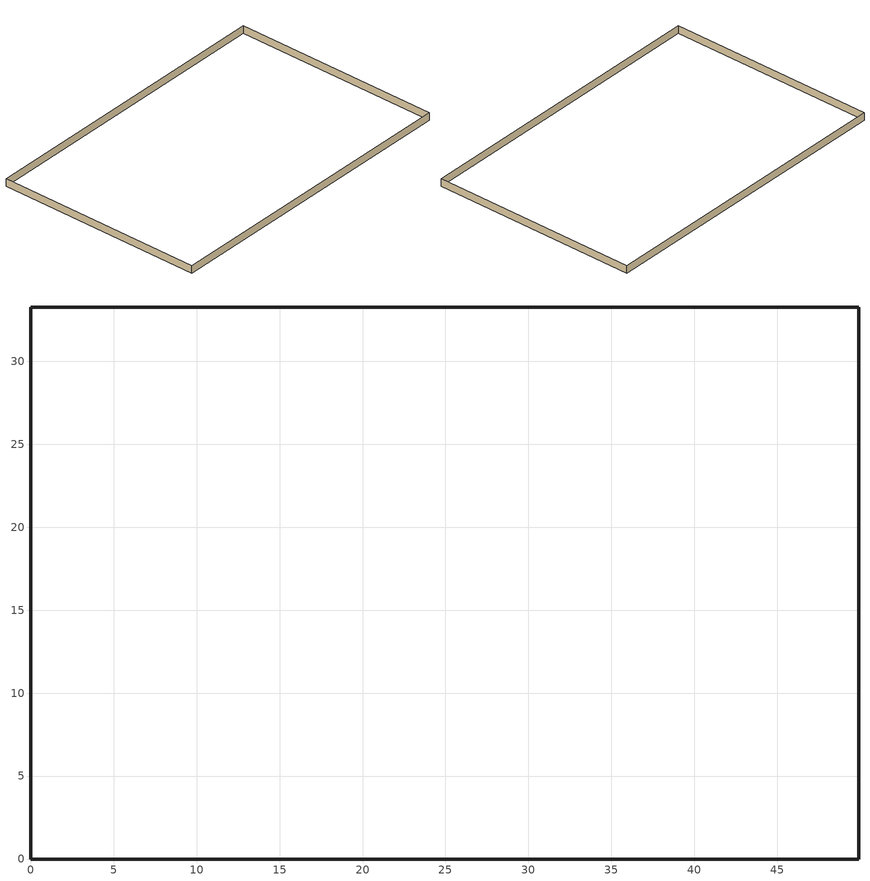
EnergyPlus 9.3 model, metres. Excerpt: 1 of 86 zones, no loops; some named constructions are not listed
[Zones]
FirstFloor_Plenum ZN
 wall outside (nonres_ext_wall): 49.91,0 49.91,33.27 0,33.27 0,0 49.91,0 z2.74:3.96
[Schedule:Compact]
ConfRoom_Mid_1 ZN Occupancy Schedule: Through: 12/31, For: Monday, Until: 07:00, 0, Until: 07:20, 0, Until: 07:40, 0, Until: 08:00, 0, Until: 08:20, 0, Until: 08:40, 0, Until: 09:00, 0, Until: 09:20, 0, Until: 09:40, 0.25, Until: 10:00, 0.167, Until: 10:20, 0, Until: 10:40, 0.75, Until: 11:00, 0.75, Until: 11:20, 0.75, Until: 11:40, 0, Until: 12:00, 0, Until: 12:20, 0, Until: 12:40, 0, Until: 13:00, 0, Until: 13:20, 0, Until: 13:40, 0.167, Until: 14:00, 0.167, Until: 14:20, 0.167, Until: 14:40, 0, Until: 15:00, 0.167, Until: 15:20, 0.417, Until: 15:40, 0, Until: 16:00, 0, Until: 16:20, 0, Until: 16:40, 0, Until: 17:00, 0.333, Until: 17:20, 0.667, Until: 17:40, 0.667, Until: 18:00, 0.333, Until: 18:20, 0, Until: 18:40, 0, Until: 19:00, 0, Until: 19:20, 0, Until: 19:40, 0, Until: 20:00, 0, Until: 20:20, 0, Until: 20:40, 0, Until: 21:00, 0, Until: 24:00, 0, For: Tuesday, Until: 07:00, 0, Until: 07:20, 0, Until: 07:40, 0.583, Until: 08:00, 0.333, Until: 08:20, 0, Until: 08:40, 0.5, Until: 09:00, 0.5, Until: 09:20, 0.5, Until: 09:40, 0.5, Until: 10:00, 0.583, Until: 10:20, 0.667, Until: 10:40, 0.667, Until: 11:00, 0.333, Until: 11:20, 0, Until: 11:40, 0, Until: 12:00, 0.5, Until: 12:20, 1, Until: 12:40, 1, Until: 13:00, 0.5, Until: 13:20, 0, Until: 13:40, 0.583, Until: 14:00, 0.583, Until: 14:20, 0.583, Until: 14:40, 0.583, Until: 15:00, 0.333, Until: 15:20, 0, Until: 15:40, 0, Until: 16:00, 0.083, Until: 16:20, 0.167, Until: 16:40, 0.167, Until: 17:00, 0.167, Until: 17:20, 0.167, Until: 17:40, 0, Until: 18:00, 0.333, Until: 18:20, 0.583, Until: 18:40, 0.583, Until: 19:00, 0.333, Until: 19:20, 0, Until: 19:40, 0, Until: 20:00, 0, Until: 20:20, 0, Until: 20:40, 0, Until: 21:00, 0, Until: 24:00, 0, For: Wednesday, Until: 07:00, 0, Until: 07:20, 0, Until: 07:40, 0, Until: 08:00, 0, Until: 08:20, 0, Until: 08:40, 0, Until: 09:00, 0, Until: 09:20, 0, Until: 09:40, 0, Until: 10:00, 0, Until: 10:20, 0, Until: 10:40, 0, Until: 11:00, 0, Until: 11:20, 0, Until: 11:40, 0, Until: 12:00, 0, Until: 12:20, 0, Until: 12:40, 0, Until: 13:00, 0, Until: 13:20, 0, Until: 13:40, 0, Until: 14:00, 0, Until: 14:20, 0, Until: 14:40, 0.75, Until: 15:00, 0.667, Until: 15:20, 0.583, Until: 15:40, 0.583, Until: 16:00, 0.667, Until: 16:20, 0.667, Until: 16:40, 0.667, Until: 17:00, 0.75, Until: 17:20, 0.833, Until: 17:40, 0.833, Until: 18:00, 0.417, Until: 18:20, 0, Until: 18:40, 0, Until: 19:00, 0, Until: 19:20, 0, Until: 19:40, 0, Until: 20:00, 0, Until: 20:20, 0, Until: 20:40, 0, Until: 21:00, 0, Until: 24:00, 0, For: Thursday, Until: 07:00, 0, Until: 07:20, 0, Until: 07:40, 0, Until: 08:00, 0.25, Until: 08:20, 0.5, Until: 08:40, 0.5, Until: 09:00, 0.5, Until: 09:20, 0.583, Until: 09:40, 0, Until: 10:00, 0, Until: 10:20, 0, Until: 10:40, 0, Until: 11:00, 0, Until: 11:20, 0, Until: 11:40, 0.917, Until: 12:00, 0.917, Until: 12:20, 0.917, Until: 12:40, 0.833, Until: 13:00, 0.417, Until: 13:20, 0, Until: 13:40, 0, Until: 14:00, 0.167, Until: 14:20, 0.333, Until: 14:40, 0.333, Until: 15:00, 0.167, Until: 15:20, 0, Until: 15:40, 0, Until: 16:00, 0, Until: 16:20, 0, Until: 16:40, 0, Until: 17:00, 0, Until: 17:20, 0, Until: 17:40, 0, Until: 18:00, 0, Until: 18:20, 0, Until: 18:40, 0, Until: 19:00, 0, Until: 19:20, 0, Until: 19:40, 0, Until: 20:00, 0, Until: 20:20, 0, Until: 20:40, 0, Until: 21:00, 0, Until: 24:00, 0, For: Friday, Until: 07:00, 0, Until: 07:20, 0, Until: 07:40, 0, Until: 08:00, 0.167, Until: 08:20, 0.417, Until: 08:40, 0.417, Until: 09:00, 0.417, Until: 09:20, 0.333, Until: 09:40, 0.333, Until: 10:00, 0.167, Until: 10:20, 0, Until: 10:40, 0.333, Until: 11:00, 0.167, Until: 11:20, 0, Until: 11:40, 0.167, Until: 12:00, 0.167, Until: 12:20, 0.167, Until: 12:40, 0, Until: 13:00, 0.167, Until: 13:20, 0.25, Until: 13:40, 0.25, Until: 14:00, 0.167, Until: 14:20, 0.167, Until: 14:40, 0.167, Until: 15:00, 0.333, Until: 15:20, 0.5, Until: 15:40, 0.5, Until: 16:00, 0.25, Until: 16:20, 0, Until: 16:40, 0.167, Until: 17:00, 0.167, Until: 17:20, 0.167, Until: 17:40, 0.167, Until: 18:00, 0.083, Until: 18:20, 0, Until: 18:40, 0, Until: 19:00, 0, Until: 19:20, 0, Until: 19:40, 0, Until: 20:00, 0, Until: 20:20, 0, Until: 20:40, 0, Until: 21:00, 0, Until: 24:00, 0, For: Saturday, Until: 07:00, 0, Until: 07:20, 0, Until: 07:40, 0, Until: 08:00, 0, Until: 08:20, 0, Until: 08:40, 0, Until: 09:00, 0, Until: 09:20, 0, Until: 09:40, 0, Until: 10:00, 0, Until: 10:20, 0, Until: 10:40, 0, Until: 11:00, 0, Until: 11:20, 0, Until: 11:40, 0, Until: 12:00, 0, Until: 12:20, 0, Until: 12:40, 0, Until: 13:00, 0, Until: 13:20, 0, Until: 13:40, 0, Until: 14:00, 0, Until: 14:20, 0, Until: 14:40, 0, Until: 15:00, 0, Until: 15:20, 0, Until: 15:40, 0, Until: 16:00, 0, Until: 24:00, 0, For: Sunday WinterDesignDay Holiday CustomDay1 CustomDay2, Until: 24:00, 0, For: SummerDesignDay, Until: 06:00, 0, Until: 22:00, 1, Until: 24:00, 0.05
ConfRoom_Mid_2 ZN Occupancy Schedule: Through: 12/31, For: Monday, Until: 07:00, 0, Until: 07:20, 0, Until: 07:40, 0, Until: 08:00, 0, Until: 08:20, 0, Until: 08:40, 0, Until: 09:00, 0.25, Until: 09:20, 0.5, Until: 09:40, 0.5, Until: 10:00, 0.25, Until: 10:20, 0, Until: 10:40, 0, Until: 11:00, 0.417, Until: 11:20, 0.833, Until: 11:40, 0.833, Until: 12:00, 0.417, Until: 12:20, 0, Until: 12:40, 0.917, Until: 13:00, 0.917, Until: 13:20, 0.917, Until: 13:40, 0.833, Until: 14:00, 0.833, Until: 14:20, 0.833, Until: 14:40, 0.833, Until: 15:00, 0.417, Until: 15:20, 0, Until: 15:40, 0.75, Until: 16:00, 0.75, Until: 16:20, 0.75, Until: 16:40, 0, Until: 17:00, 0.5, Until: 17:20, 1, Until: 17:40, 1, Until: 18:00, 0.5, Until: 18:20, 0, Until: 18:40, 0, Until: 19:00, 0, Until: 19:20, 0, Until: 19:40, 0, Until: 20:00, 0, Until: 20:20, 0, Until: 20:40, 0, Until: 21:00, 0, Until: 24:00, 0, For: Tuesday, Until: 07:00, 0, Until: 07:20, 0, Until: 07:40, 0, Until: 08:00, 0, Until: 08:20, 0, Until: 08:40, 0, Until: 09:00, 0, Until: 09:20, 0, Until: 09:40, 0, Until: 10:00, 0, Until: 10:20, 0, Until: 10:40, 0, Until: 11:00, 0, Until: 11:20, 0, Until: 11:40, 0, Until: 12:00, 0, Until: 12:20, 0, Until: 12:40, 0.833, Until: 13:00, 0.833, Until: 13:20, 0.833, Until: 13:40, 0.25, Until: 14:00, 0.25, Until: 14:20, 0.25, Until: 14:40, 0.917, Until: 15:00, 0.917, Until: 15:20, 0.917, Until: 15:40, 0, Until: 16:00, 0, Until: 16:20, 0, Until: 16:40, 0, Until: 17:00, 0.167, Until: 17:20, 0.333, Until: 17:40, 0.333, Until: 18:00, 0.333, Until: 18:20, 0.333, Until: 18:40, 0.333, Until: 19:00, 0.5, Until: 19:20, 0.667, Until: 19:40, 0.667, Until: 20:00, 0.333, Until: 20:20, 0, Until: 20:40, 0, Until: 21:00, 0, Until: 24:00, 0, For: Wednesday, Until: 07:00, 0, Until: 07:20, 0, Until: 07:40, 0, Until: 08:00, 0, Until: 08:20, 0, Until: 08:40, 0, Until: 09:00, 0.333, Until: 09:20, 0.75, Until: 09:40, 0.75, Until: 10:00, 0.667, Until: 10:20, 0.5, Until: 10:40, 0.5, Until: 11:00, 0.75, Until: 11:20, 1, Until: 11:40, 1, Until: 12:00, 0.5, Until: 12:20, 0, Until: 12:40, 0, Until: 13:00, 0.333, Until: 13:20, 0.583, Until: 13:40, 0.583, Until: 14:00, 0.333, Until: 14:20, 0, Until: 14:40, 0.25, Until: 15:00, 0.25, Until: 15:20, 0.25, Until: 15:40, 0.25, Until: 16:00, 0.167, Until: 16:20, 0, Until: 16:40, 0, Until: 17:00, 0, Until: 17:20, 0, Until: 17:40, 0.833, Until: 18:00, 0.833, Until: 18:20, 0.833, Until: 18:40, 0.833, Until: 19:00, 0.417, Until: 19:20, 0, Until: 19:40, 0, Until: 20:00, 0, Until: 20:20, 0, Until: 20:40, 0, Until: 21:00, 0, Until: 24:00, 0, For: Thursday, Until: 07:00, 0, Until: 07:20, 0, Until: 07:40, 0, Until: 08:00, 0.5, Until: 08:20, 0.917, Until: 08:40, 0.417, Until: 09:00, 0.417, Until: 09:20, 0.417, Until: 09:40, 0, Until: 10:00, 0, Until: 10:20, 0, Until: 10:40, 0, Until: 11:00, 0.333, Until: 11:20, 0.583, Until: 11:40, 0.583, Until: 12:00, 0.333, Until: 12:20, 0, Until: 12:40, 0, Until: 13:00, 0, Until: 13:20, 0, Until: 13:40, 0, Until: 14:00, 0.333, Until: 14:20, 0.667, Until: 14:40, 0.667, Until: 15:00, 0.5, Until: 15:20, 0.417, Until: 15:40, 0.417, Until: 16:00, 0.167, Until: 16:20, 0, Until: 16:40, 0, Until: 17:00, 0, Until: 17:20, 0, Until: 17:40, 0, Until: 18:00, 0, Until: 18:20, 0, Until: 18:40, 0, Until: 19:00, 0.417, Until: 19:20, 0.833, Until: 19:40, 0, Until: 20:00, 0, Until: 20:20, 0, Until: 20:40, 0, Until: 21:00, 0, Until: 24:00, 0, For: Friday, Until: 07:00, 0, Until: 07:20, 0, Until: 07:40, 0, Until: 08:00, 0.167, Until: 08:20, 0.333, Until: 08:40, 0.333, Until: 09:00, 0.167, Until: 09:20, 0, Until: 09:40, 0.083, Until: 10:00, 0, Until: 10:20, 0, Until: 10:40, 0, Until: 11:00, 0, Until: 11:20, 0, Until: 11:40, 0, Until: 12:00, 0.167, Until: 12:20, 0.25, Until: 12:40, 0.25, Until: 13:00, 0.167, Until: 13:20, 0, Until: 13:40, 0, Until: 14:00, 0, Until: 14:20, 0, Until: 14:40, 0, Until: 15:00, 0, Until: 15:20, 0, Until: 15:40, 0, Until: 16:00, 0.083, Until: 16:20, 0.167, Until: 16:40, 0.167, Until: 17:00, 0.167, Until: 17:20, 0.333, Until: 17:40, 0.333, Until: 18:00, 0.167, Until: 18:20, 0, Until: 18:40, 0, Until: 19:00, 0, Until: 19:20, 0, Until: 19:40, 0, Until: 20:00, 0, Until: 20:20, 0, Until: 20:40, 0, Until: 21:00, 0, Until: 24:00, 0, For: Saturday, Until: 07:00, 0, Until: 07:20, 0, Until: 07:40, 0, Until: 08:00, 0, Until: 08:20, 0, Until: 08:40, 0, Until: 09:00, 0, Until: 09:20, 0, Until: 09:40, 0, Until: 10:00, 0, Until: 10:20, 0, Until: 10:40, 0, Until: 11:00, 0, Until: 11:20, 0, Until: 11:40, 0, Until: 12:00, 0, Until: 12:20, 0, Until: 12:40, 0, Until: 13:00, 0, Until: 13:20, 0, Until: 13:40, 0, Until: 14:00, 0, Until: 14:20, 0, Until: 14:40, 0, Until: 15:00, 0, Until: 15:20, 0, Until: 15:40, 0, Until: 16:00, 0, Until: 24:00, 0, For: Sunday WinterDesignDay Holiday CustomDay1 CustomDay2, Until: 24:00, 0, For: SummerDesignDay, Until: 06:00, 0, Until: 22:00, 1, Until: 24:00, 0.05
ConfRoom_Top_1 ZN Occupancy Schedule: Through: 12/31, For: Monday, Until: 07:00, 0, Until: 07:20, 0, Until: 07:40, 0, Until: 08:00, 0, Until: 08:20, 0, Until: 08:40, 0, Until: 09:00, 0.167, Until: 09:20, 0.417, Until: 09:40, 0.417, Until: 10:00, 0.667, Until: 10:20, 1, Until: 10:40, 1, Until: 11:00, 0.667, Until: 11:20, 0.25, Until: 11:40, 0.25, Until: 12:00, 0.167, Until: 12:20, 0.167, Until: 12:40, 0.167, Until: 13:00, 0.5, Until: 13:20, 0.75, Until: 13:40, 0.75, Until: 14:00, 0.333, Until: 14:20, 0, Until: 14:40, 0, Until: 15:00, 0, Until: 15:20, 0, Until: 15:40, 0, Until: 16:00, 0, Until: 16:20, 0, Until: 16:40, 0, Until: 17:00, 0, Until: 17:20, 0, Until: 17:40, 0, Until: 18:00, 0, Until: 18:20, 0, Until: 18:40, 0, Until: 19:00, 0, Until: 19:20, 0, Until: 19:40, 0, Until: 20:00, 0, Until: 20:20, 0, Until: 20:40, 0, Until: 21:00, 0, Until: 24:00, 0, For: Tuesday, Until: 07:00, 0, Until: 07:20, 0, Until: 07:40, 0, Until: 08:00, 0.417, Until: 08:20, 0.833, Until: 08:40, 0.833, Until: 09:00, 0.417, Until: 09:20, 0, Until: 09:40, 0, Until: 10:00, 0, Until: 10:20, 0, Until: 10:40, 0, Until: 11:00, 0, Until: 11:20, 0, Until: 11:40, 0, Until: 12:00, 0.167, Until: 12:20, 0.333, Until: 12:40, 0, Until: 13:00, 0, Until: 13:20, 0, Until: 13:40, 0, Until: 14:00, 0.333, Until: 14:20, 0.667, Until: 14:40, 0.667, Until: 15:00, 0.583, Until: 15:20, 0.5, Until: 15:40, 0.5, Until: 16:00, 0.667, Until: 16:20, 0.833, Until: 16:40, 0.833, Until: 17:00, 0.917, Until: 17:20, 1, Until: 17:40, 1, Until: 18:00, 1, Until: 18:20, 1, Until: 18:40, 1, Until: 19:00, 0.5, Until: 19:20, 0, Until: 19:40, 0, Until: 20:00, 0, Until: 20:20, 0, Until: 20:40, 0, Until: 21:00, 0, Until: 24:00, 0, For: Wednesday, Until: 07:00, 0, Until: 07:20, 0, Until: 07:40, 0.417, Until: 08:00, 0.417, Until: 08:20, 0.417, Until: 08:40, 0.417, Until: 09:00, 0.167, Until: 09:20, 0, Until: 09:40, 0.833, Until: 10:00, 0.833, Until: 10:20, 0.833, Until: 10:40, 0.583, Until: 11:00, 0.583, Until: 11:20, 0.583, Until: 11:40, 0.583, Until: 12:00, 0.583, Until: 12:20, 0.583, Until: 12:40, 0, Until: 13:00, 0.167, Until: 13:20, 0.333, Until: 13:40, 0.333, Until: 14:00, 0.167, Until: 14:20, 0, Until: 14:40, 0, Until: 15:00, 0.167, Until: 15:20, 0.333, Until: 15:40, 0.333, Until: 16:00, 0.333, Until: 16:20, 0.333, Until: 16:40, 0.333, Until: 17:00, 0.333, Until: 17:20, 0.333, Until: 17:40, 0.917, Until: 18:00, 0.917, Until: 18:20, 0.917, Until: 18:40, 0.583, Until: 19:00, 0.583, Until: 19:20, 0.583, Until: 19:40, 0, Until: 20:00, 0, Until: 20:20, 0, Until: 20:40, 0, Until: 21:00, 0, Until: 24:00, 0, For: Thursday, Until: 07:00, 0, Until: 07:20, 0, Until: 07:40, 0, Until: 08:00, 0.5, Until: 08:20, 1, Until: 08:40, 1, Until: 09:00, 0.5, Until: 09:20, 0, Until: 09:40, 0, Until: 10:00, 0, Until: 10:20, 0, Until: 10:40, 0.5, Until: 11:00, 0.25, Until: 11:20, 0, Until: 11:40, 0, Until: 12:00, 0, Until: 12:20, 0, Until: 12:40, 0, Until: 13:00, 0, Until: 13:20, 0, Until: 13:40, 0, Until: 14:00, 0, Until: 14:20, 0, Until: 14:40, 0, Until: 15:00, 0, Until: 15:20, 0, Until: 15:40, 0.333, Until: 16:00, 0.333, Until: 16:20, 0.333, Until: 16:40, 0, Until: 17:00, 0.167, Until: 17:20, 0.417, Until: 17:40, 0.417, Until: 18:00, 0.5, Until: 18:20, 0.667, Until: 18:40, 0.667, Until: 19:00, 0.333, Until: 19:20, 0, Until: 19:40, 0, Until: 20:00, 0, Until: 20:20, 0, Until: 20:40, 0, Until: 21:00, 0, Until: 24:00, 0, For: Friday, Until: 07:00, 0, Until: 07:20, 0, Until: 07:40, 0, Until: 08:00, 0.167, Until: 08:20, 0.333, Until: 08:40, 0.333, Until: 09:00, 0.333, Until: 09:20, 0.333, Until: 09:40, 0, Until: 10:00, 0.083, Until: 10:20, 0.167, Until: 10:40, 0.167, Until: 11:00, 0.167, Until: 11:20, 0.167, Until: 11:40, 0.167, Until: 12:00, 0.083, Until: 12:20, 0, Until: 12:40, 0.167, Until: 13:00, 0.25, Until: 13:20, 0.25, Until: 13:40, 0.25, Until: 14:00, 0.167, Until: 14:20, 0, Until: 14:40, 0.5, Until: 15:00, 0.5, Until: 15:20, 0.5, Until: 15:40, 0, Until: 16:00, 0, Until: 16:20, 0.083, Until: 16:40, 0.083, Until: 17:00, 0.333, Until: 17:20, 0.5, Until: 17:40, 0.5, Until: 18:00, 0.25, Until: 18:20, 0, Until: 18:40, 0, Until: 19:00, 0, Until: 19:20, 0, Until: 19:40, 0, Until: 20:00, 0, Until: 20:20, 0, Until: 20:40, 0, Until: 21:00, 0, Until: 24:00, 0, For: Saturday, Until: 07:00, 0, Until: 07:20, 0, Until: 07:40, 0, Until: 08:00, 0, Until: 08:20, 0, Until: 08:40, 0, Until: 09:00, 0, Until: 09:20, 0, Until: 09:40, 0, Until: 10:00, 0, Until: 10:20, 0, Until: 10:40, 0, Until: 11:00, 0, Until: 11:20, 0, Until: 11:40, 0, Until: 12:00, 0, Until: 12:20, 0, Until: 12:40, 0, Until: 13:00, 0, Until: 13:20, 0, Until: 13:40, 0, Until: 14:00, 0, Until: 14:20, 0, Until: 14:40, 0, Until: 15:00, 0, Until: 15:20, 0, Until: 15:40, 0, Until: 16:00, 0, Until: 24:00, 0, For: Sunday WinterDesignDay Holiday CustomDay1 CustomDay2, Until: 24:00, 0, For: SummerDesignDay, Until: 06:00, 0, Until: 22:00, 1, Until: 24:00, 0.05
ConfRoom_Top_2 ZN Occupancy Schedule: Through: 12/31, For: Monday, Until: 07:00, 0, Until: 07:20, 0, Until: 07:40, 0, Until: 08:00, 0, Until: 08:20, 0, Until: 08:40, 0.167, Until: 09:00, 0.167, Until: 09:20, 0.167, Until: 09:40, 0, Until: 10:00, 0, Until: 10:20, 0, Until: 10:40, 0, Until: 11:00, 0, Until: 11:20, 0, Until: 11:40, 0.417, Until: 12:00, 0.417, Until: 12:20, 0.417, Until: 12:40, 0.25, Until: 13:00, 0.25, Until: 13:20, 0.25, Until: 13:40, 0, Until: 14:00, 0, Until: 14:20, 0, Until: 14:40, 0, Until: 15:00, 0, Until: 15:20, 0, Until: 15:40, 0.417, Until: 16:00, 0.417, Until: 16:20, 0.417, Until: 16:40, 0.417, Until: 17:00, 0.417, Until: 17:20, 0.417, Until: 17:40, 0, Until: 18:00, 0, Until: 18:20, 0, Until: 18:40, 0, Until: 19:00, 0, Until: 19:20, 0, Until: 19:40, 0, Until: 20:00, 0, Until: 20:20, 0, Until: 20:40, 0, Until: 21:00, 0, Until: 24:00, 0, For: Tuesday, Until: 07:00, 0, Until: 07:20, 0, Until: 07:40, 0, Until: 08:00, 0, Until: 08:20, 0, Until: 08:40, 0.667, Until: 09:00, 0.667, Until: 09:20, 0.667, Until: 09:40, 0, Until: 10:00, 0, Until: 10:20, 0, Until: 10:40, 0.833, Until: 11:00, 0.417, Until: 11:20, 0, Until: 11:40, 0.333, Until: 12:00, 0.333, Until: 12:20, 0.333, Until: 12:40, 0.667, Until: 13:00, 0.667, Until: 13:20, 0.667, Until: 13:40, 0, Until: 14:00, 0.333, Until: 14:20, 0.583, Until: 14:40, 0.583, Until: 15:00, 0.583, Until: 15:20, 0.583, Until: 15:40, 0.583, Until: 16:00, 0.333, Until: 16:20, 0, Until: 16:40, 0, Until: 17:00, 0.25, Until: 17:20, 0.5, Until: 17:40, 0.5, Until: 18:00, 0.5, Until: 18:20, 0.5, Until: 18:40, 0.5, Until: 19:00, 0.25, Until: 19:20, 0, Until: 19:40, 0, Until: 20:00, 0, Until: 20:20, 0, Until: 20:40, 0, Until: 21:00, 0, Until: 24:00, 0, For: Wednesday, Until: 07:00, 0, Until: 07:20, 0, Until: 07:40, 0, Until: 08:00, 0, Until: 08:20, 0, Until: 08:40, 0.917, Until: 09:00, 0.917, Until: 09:20, 0.917, Until: 09:40, 0.917, Until: 10:00, 0.917, Until: 10:20, 0.917, Until: 10:40, 0, Until: 11:00, 0.25, Until: 11:20, 0.5, Until: 11:40, 0.5, Until: 12:00, 0.333, Until: 12:20, 0.25, Until: 12:40, 0.25, Until: 13:00, 0.167, Until: 13:20, 0, Until: 13:40, 0, Until: 14:00, 0, Until: 14:20, 0, Until: 14:40, 0, Until: 15:00, 0.167, Until: 15:20, 0.25, Until: 15:40, 0.25, Until: 16:00, 0.167, Until: 16:20, 0, Until: 16:40, 0.833, Until: 17:00, 0.833, Until: 17:20, 0.833, Until: 17:40, 0, Until: 18:00, 0, Until: 18:20, 0, Until: 18:40, 0, Until: 19:00, 0, Until: 19:20, 0, Until: 19:40, 0, Until: 20:00, 0, Until: 20:20, 0, Until: 20:40, 0, Until: 21:00, 0, Until: 24:00, 0, For: Thursday, Until: 07:00, 0, Until: 07:20, 0, Until: 07:40, 0, Until: 08:00, 0.5, Until: 08:20, 1, Until: 08:40, 1, Until: 09:00, 0.833, Until: 09:20, 0.75, Until: 09:40, 0.75, Until: 10:00, 0.333, Until: 10:20, 0, Until: 10:40, 0, Until: 11:00, 0.167, Until: 11:20, 0.417, Until: 11:40, 0.417, Until: 12:00, 0.167, Until: 12:20, 0, Until: 12:40, 0.917, Until: 13:00, 0.5, Until: 13:20, 0, Until: 13:40, 0, Until: 14:00, 0, Until: 14:20, 0, Until: 14:40, 0.917, Until: 15:00, 0.917, Until: 15:20, 0.917, Until: 15:40, 0, Until: 16:00, 0, Until: 16:20, 0, Until: 16:40, 0.583, Until: 17:00, 0.583, Until: 17:20, 0.583, Until: 17:40, 0, Until: 18:00, 0, Until: 18:20, 0, Until: 18:40, 0, Until: 19:00, 0, Until: 19:20, 0, Until: 19:40, 0, Until: 20:00, 0, Until: 20:20, 0, Until: 20:40, 0, Until: 21:00, 0, Until: 24:00, 0, For: Friday, Until: 07:00, 0, Until: 07:20, 0, Until: 07:40, 0, Until: 08:00, 0, Until: 08:20, 0, Until: 08:40, 0, Until: 09:00, 0, Until: 09:20, 0, Until: 09:40, 0.5, Until: 10:00, 0.5, Until: 10:20, 0.5, Until: 10:40, 0, Until: 11:00, 0, Until: 11:20, 0, Until: 11:40, 0.417, Until: 12:00, 0.417, Until: 12:20, 0.417, Until: 12:40, 0.167, Until: 13:00, 0.083, Until: 13:20, 0, Until: 13:40, 0, Until: 14:00, 0, Until: 14:20, 0, Until: 14:40, 0, Until: 15:00, 0, Until: 15:20, 0, Until: 15:40, 0, Until: 16:00, 0, Until: 16:20, 0, Until: 16:40, 0, Until: 17:00, 0, Until: 17:20, 0, Until: 17:40, 0, Until: 18:00, 0, Until: 18:20, 0, Until: 18:40, 0.5, Until: 19:00, 0.25, Until: 19:20, 0, Until: 19:40, 0, Until: 20:00, 0, Until: 20:20, 0, Until: 20:40, 0, Until: 21:00, 0, Until: 24:00, 0, For: Saturday, Until: 07:00, 0, Until: 07:20, 0, Until: 07:40, 0, Until: 08:00, 0, Until: 08:20, 0, Until: 08:40, 0, Until: 09:00, 0, Until: 09:20, 0, Until: 09:40, 0, Until: 10:00, 0, Until: 10:20, 0, Until: 10:40, 0, Until: 11:00, 0, Until: 11:20, 0, Until: 11:40, 0, Until: 12:00, 0, Until: 12:20, 0, Until: 12:40, 0, Until: 13:00, 0, Until: 13:20, 0, Until: 13:40, 0, Until: 14:00, 0, Until: 14:20, 0, Until: 14:40, 0, Until: 15:00, 0, Until: 15:20, 0, Until: 15:40, 0, Until: 16:00, 0, Until: 24:00, 0, For: Sunday WinterDesignDay Holiday CustomDay1 CustomDay2, Until: 24:00, 0, For: SummerDesignDay, Until: 06:00, 0, Until: 22:00, 1, Until: 24:00, 0.05
Dining_Bot ZN Occupancy Schedule: Through: 12/31, For: Monday, Until: 07:00, 0, Until: 07:20, 0, Until: 07:40, 0, Until: 08:00, 0.333, Until: 08:20, 0.667, Until: 08:40, 0.667, Until: 09:00, 0.667, Until: 09:20, 0.667, Until: 09:40, 0.667, Until: 10:00, 0.667, Until: 10:20, 0.667, Until: 10:40, 0.667, Until: 11:00, 0.667, Until: 11:20, 0.667, Until: 11:40, 1, Until: 12:00, 0.667, Until: 12:20, 0.667, Until: 12:40, 0.667, Until: 13:00, 0.667, Until: 13:20, 1, Until: 13:40, 1, Until: 14:00, 0.667, Until: 14:20, 0.667, Until: 14:40, 1, Until: 15:00, 0.667, Until: 15:20, 0.667, Until: 15:40, 1, Until: 16:00, 1, Until: 16:20, 1, Until: 16:40, 1, Until: 17:00, 0.667, Until: 17:20, 0.667, Until: 17:40, 0.667, Until: 18:00, 0.667, Until: 18:20, 0.667, Until: 18:40, 1, Until: 19:00, 0.667, Until: 19:20, 0, Until: 19:40, 1, Until: 20:00, 0.667, Until: 20:20, 0, Until: 20:40, 0, Until: 21:00, 0, Until: 24:00, 0, For: Tuesday, Until: 07:00, 0, Until: 07:20, 0, Until: 07:40, 0.667, Until: 08:00, 0.667, Until: 08:20, 0.667, Until: 08:40, 1, Until: 09:00, 0.667, Until: 09:20, 0.667, Until: 09:40, 0.667, Until: 10:00, 0.667, Until: 10:20, 1, Until: 10:40, 1, Until: 11:00, 0.667, Until: 11:20, 0.667, Until: 11:40, 1, Until: 12:00, 1, Until: 12:20, 1, Until: 12:40, 1, Until: 13:00, 1, Until: 13:20, 1, Until: 13:40, 1, Until: 14:00, 0.667, Until: 14:20, 0.667, Until: 14:40, 1, Until: 15:00, 1, Until: 15:20, 1, Until: 15:40, 1, Until: 16:00, 1, Until: 16:20, 1, Until: 16:40, 1, Until: 17:00, 0.667, Until: 17:20, 0.667, Until: 17:40, 1, Until: 18:00, 0.667, Until: 18:20, 0.667, Until: 18:40, 1, Until: 19:00, 1, Until: 19:20, 1, Until: 19:40, 0, Until: 20:00, 0.333, Until: 20:20, 0.667, Until: 20:40, 0, Until: 21:00, 0, Until: 24:00, 0, For: Wednesday, Until: 07:00, 0, Until: 07:20, 0, Until: 07:40, 0, Until: 08:00, 0.333, Until: 08:20, 0.667, Until: 08:40, 0.667, Until: 09:00, 0.667, Until: 09:20, 0.667, Until: 09:40, 0.667, Until: 10:00, 0.667, Until: 10:20, 0.667, Until: 10:40, 1, Until: 11:00, 1, Until: 11:20, 1, Until: 11:40, 0.667, Until: 12:00, 0.667, Until: 12:20, 0.667, Until: 12:40, 1, Until: 13:00, 1, Until: 13:20, 1, Until: 13:40, 0.667, Until: 14:00, 0.667, Until: 14:20, 0.667, Until: 14:40, 1, Until: 15:00, 0.667, Until: 15:20, 0.667, Until: 15:40, 0.667, Until: 16:00, 0.667, Until: 16:20, 0.667, Until: 16:40, 1, Until: 17:00, 0.667, Until: 17:20, 0.667, Until: 17:40, 0.667, Until: 18:00, 0.667, Until: 18:20, 0.667, Until: 18:40, 1, Until: 19:00, 0.667, Until: 19:20, 0.667, Until: 19:40, 0.667, Until: 20:00, 0.667, Until: 20:20, 0.667, Until: 20:40, 0.667, Until: 21:00, 0.333, Until: 24:00, 0, For: Thursday, Until: 07:00, 0, Until: 07:20, 0.667, Until: 07:40, 1, Until: 08:00, 1, Until: 08:20, 1, Until: 08:40, 1, Until: 09:00, 1, Until: 09:20, 1, Until: 09:40, 1, Until: 10:00, 0.667, Until: 10:20, 0.667, Until: 10:40, 1, Until: 11:00, 1, Until: 11:20, 1, Until: 11:40, 0.667, Until: 12:00, 0.667, Until: 12:20, 1, Until: 12:40, 0.667, Until: 13:00, 0.667, Until: 13:20, 1, Until: 13:40, 1, Until: 14:00, 1, Until: 14:20, 1, Until: 14:40, 0.667, Until: 15:00, 0.667, Until: 15:20, 1, Until: 15:40, 1, Until: 16:00, 0.667, Until: 16:20, 0.667, Until: 16:40, 1, Until: 17:00, 1, Until: 17:20, 1, Until: 17:40, 1, Until: 18:00, 1, Until: 18:20, 1, Until: 18:40, 0.667, Until: 19:00, 0.667, Until: 19:20, 0.667, Until: 19:40, 1, Until: 20:00, 0.667, Until: 20:20, 0, Until: 20:40, 0, Until: 21:00, 0, Until: 24:00, 0, For: Friday, Until: 07:00, 0, Until: 07:20, 0, Until: 07:40, 0, Until: 08:00, 0, Until: 08:20, 0.333, Until: 08:40, 0.333, Until: 09:00, 0.333, Until: 09:20, 0.667, Until: 09:40, 0, Until: 10:00, 0, Until: 10:20, 0, Until: 10:40, 0, Until: 11:00, 0, Until: 11:20, 0.333, Until: 11:40, 0.667, Until: 12:00, 0.667, Until: 12:20, 0.667, Until: 12:40, 0.333, Until: 13:00, 0, Until: 13:20, 0, Until: 13:40, 0, Until: 14:00, 0, Until: 14:20, 0, Until: 14:40, 0, Until: 15:00, 0, Until: 15:20, 0, Until: 15:40, 0.667, Until: 16:00, 0.333, Until: 16:20, 0.333, Until: 16:40, 0, Until: 17:00, 0, Until: 17:20, 0, Until: 17:40, 0.333, Until: 18:00, 0.333, Until: 18:20, 0.667, Until: 18:40, 0.333, Until: 19:00, 0.333, Until: 19:20, 0.667, Until: 19:40, 0, Until: 20:00, 0, Until: 20:20, 0, Until: 20:40, 0, Until: 21:00, 0, Until: 24:00, 0, For: Saturday, Until: 07:00, 0, Until: 07:20, 0, Until: 07:40, 0, Until: 08:00, 0, Until: 08:20, 0, Until: 08:40, 0, Until: 09:00, 0, Until: 09:20, 0, Until: 09:40, 0, Until: 10:00, 0, Until: 10:20, 0, Until: 10:40, 0, Until: 11:00, 0, Until: 11:20, 0, Until: 11:40, 0, Until: 12:00, 0, Until: 12:20, 0, Until: 12:40, 0, Until: 13:00, 0, Until: 13:20, 0, Until: 13:40, 0, Until: 14:00, 0, Until: 14:20, 0, Until: 14:40, 0, Until: 15:00, 0, Until: 15:20, 0, Until: 15:40, 0, Until: 16:00, 0, Until: 24:00, 0, For: Sunday WinterDesignDay Holiday CustomDay1 CustomDay2, Until: 24:00, 0, For: SummerDesignDay, Until: 06:00, 0, Until: 22:00, 1, Until: 24:00, 0.05
Dining_Mid ZN Occupancy Schedule: Through: 12/31, For: Monday, Until: 07:00, 0, Until: 07:20, 0, Until: 07:40, 0.667, Until: 08:00, 0.667, Until: 08:20, 0.667, Until: 08:40, 0.667, Until: 09:00, 0.667, Until: 09:20, 0.667, Until: 09:40, 1, Until: 10:00, 1, Until: 10:20, 1, Until: 10:40, 1, Until: 11:00, 0.667, Until: 11:20, 0.667, Until: 11:40, 0.667, Until: 12:00, 0.667, Until: 12:20, 1, Until: 12:40, 0.667, Until: 13:00, 0.667, Until: 13:20, 1, Until: 13:40, 0.667, Until: 14:00, 0.667, Until: 14:20, 0.667, Until: 14:40, 1, Until: 15:00, 1, Until: 15:20, 1, Until: 15:40, 0.667, Until: 16:00, 0.667, Until: 16:20, 1, Until: 16:40, 1, Until: 17:00, 0.667, Until: 17:20, 0.667, Until: 17:40, 0.667, Until: 18:00, 0.667, Until: 18:20, 1, Until: 18:40, 0.667, Until: 19:00, 0.333, Until: 19:20, 0, Until: 19:40, 0.667, Until: 20:00, 0.333, Until: 20:20, 0, Until: 20:40, 0, Until: 21:00, 0, Until: 24:00, 0, For: Tuesday, Until: 07:00, 0, Until: 07:20, 0, Until: 07:40, 1, Until: 08:00, 0.667, Until: 08:20, 0.667, Until: 08:40, 1, Until: 09:00, 1, Until: 09:20, 1, Until: 09:40, 0.667, Until: 10:00, 0.667, Until: 10:20, 0.667, Until: 10:40, 1, Until: 11:00, 0.667, Until: 11:20, 0.667, Until: 11:40, 0.667, Until: 12:00, 0.667, Until: 12:20, 0.667, Until: 12:40, 1, Until: 13:00, 0.667, Until: 13:20, 0.667, Until: 13:40, 0.667, Until: 14:00, 0.667, Until: 14:20, 1, Until: 14:40, 1, Until: 15:00, 1, Until: 15:20, 1, Until: 15:40, 0.667, Until: 16:00, 0.667, Until: 16:20, 0.667, Until: 16:40, 1, Until: 17:00, 1, Until: 17:20, 1, Until: 17:40, 0.667, Until: 18:00, 0.667, Until: 18:20, 0.667, Until: 18:40, 0.667, Until: 19:00, 0.667, Until: 19:20, 0.667, Until: 19:40, 0, Until: 20:00, 0, Until: 20:20, 0, Until: 20:40, 0, Until: 21:00, 0, Until: 24:00, 0, For: Wednesday, Until: 07:00, 0, Until: 07:20, 0, Until: 07:40, 0, Until: 08:00, 0.333, Until: 08:20, 0.667, Until: 08:40, 1, Until: 09:00, 1, Until: 09:20, 1, Until: 09:40, 0.667, Until: 10:00, 0.667, Until: 10:20, 0.667, Until: 10:40, 1, Until: 11:00, 1, Until: 11:20, 1, Until: 11:40, 0.667, Until: 12:00, 0.667, Until: 12:20, 0.667, Until: 12:40, 1, Until: 13:00, 1, Until: 13:20, 1, Until: 13:40, 0.667, Until: 14:00, 0.667, Until: 14:20, 0.667, Until: 14:40, 1, Until: 15:00, 0.667, Until: 15:20, 0.667, Until: 15:40, 1, Until: 16:00, 0.667, Until: 16:20, 0.667, Until: 16:40, 1, Until: 17:00, 0.667, Until: 17:20, 0.667, Until: 17:40, 1, Until: 18:00, 0.667, Until: 18:20, 0.667, Until: 18:40, 0.667, Until: 19:00, 0.667, Until: 19:20, 0.667, Until: 19:40, 0, Until: 20:00, 0.333, Until: 20:20, 0.667, Until: 20:40, 0, Until: 21:00, 0, Until: 24:00, 0, For: Thursday, Until: 07:00, 0, Until: 07:20, 0, Until: 07:40, 0.667, Until: 08:00, 0.667, Until: 08:20, 1, Until: 08:40, 0.667, Until: 09:00, 0.667, Until: 09:20, 1, Until: 09:40, 1, Until: 10:00, 1, Until: 10:20, 1, Until: 10:40, 0.667, Until: 11:00, 0.667, Until: 11:20, 0.667, Until: 11:40, 0.667, Until: 12:00, 0.667, Until: 12:20, 0.667, Until: 12:40, 0.667, Until: 13:00, 0.667, Until: 13:20, 1, Until: 13:40, 1, Until: 14:00, 1, Until: 14:20, 1, Until: 14:40, 1, Until: 15:00, 1, Until: 15:20, 1, Until: 15:40, 0.667, Until: 16:00, 0.667, Until: 16:20, 0.667, Until: 16:40, 1, Until: 17:00, 0.667, Until: 17:20, 0.667, Until: 17:40, 0.667, Until: 18:00, 0.667, Until: 18:20, 1, Until: 18:40, 1, Until: 19:00, 0.667, Until: 19:20, 0, Until: 19:40, 0.667, Until: 20:00, 0.333, Until: 20:20, 0, Until: 20:40, 0, Until: 21:00, 0, Until: 24:00, 0, For: Friday, Until: 07:00, 0, Until: 07:20, 0, Until: 07:40, 0, Until: 08:00, 0.333, Until: 08:20, 0.667, Until: 08:40, 0.333, Until: 09:00, 0.333, Until: 09:20, 0.667, Until: 09:40, 0.333, Until: 10:00, 0.333, Until: 10:20, 0.333, Until: 10:40, 0.333, Until: 11:00, 0.333, Until: 11:20, 0.667, Until: 11:40, 0.333, Until: 12:00, 0.333, Until: 12:20, 0.333, Until: 12:40, 0.333, Until: 13:00, 0.333, Until: 13:20, 0.667, Until: 13:40, 0.333, Until: 14:00, 0.333, Until: 14:20, 0.333, Until: 14:40, 0.667, Until: 15:00, 0.667, Until: 15:20, 0.667, Until: 15:40, 0.333, Until: 16:00, 0.333, Until: 16:20, 0.667, Until: 16:40, 0.333, Until: 17:00, 0.333, Until: 17:20, 0.333, Until: 17:40, 0.333, Until: 18:00, 0.333, Until: 18:20, 0.333, Until: 18:40, 0.333, Until: 19:00, 0.333, Until: 19:20, 0.333, Until: 19:40, 0.667, Until: 20:00, 0.333, Until: 20:20, 0, Until: 20:40, 0, Until: 21:00, 0, Until: 24:00, 0, For: Saturday, Until: 07:00, 0, Until: 07:20, 0, Until: 07:40, 0, Until: 08:00, 0, Until: 08:20, 0, Until: 08:40, 0, Until: 09:00, 0, Until: 09:20, 0, Until: 09:40, 0, Until: 10:00, 0, Until: 10:20, 0, Until: 10:40, 0, Until: 11:00, 0, Until: 11:20, 0, Until: 11:40, 0, Until: 12:00, 0, Until: 12:20, 0, Until: 12:40, 0, Until: 13:00, 0, Until: 13:20, 0, Until: 13:40, 0, Until: 14:00, 0, Until: 14:20, 0, Until: 14:40, 0, Until: 15:00, 0, Until: 15:20, 0, Until: 15:40, 0, Until: 16:00, 0, Until: 24:00, 0, For: Sunday WinterDesignDay Holiday CustomDay1 CustomDay2, Until: 24:00, 0, For: SummerDesignDay, Until: 06:00, 0, Until: 22:00, 1, Until: 24:00, 0.05
Dining_Top ZN Occupancy Schedule: Through: 12/31, For: Monday, Until: 07:00, 0, Until: 07:20, 0, Until: 07:40, 0, Until: 08:00, 0.667, Until: 08:20, 1, Until: 08:40, 0, Until: 09:00, 0.333, Until: 09:20, 0.667, Until: 09:40, 0.667, Until: 10:00, 0.333, Until: 10:20, 0, Until: 10:40, 1, Until: 11:00, 1, Until: 11:20, 1, Until: 11:40, 0, Until: 12:00, 0, Until: 12:20, 0, Until: 12:40, 0.667, Until: 13:00, 0.333, Until: 13:20, 0, Until: 13:40, 0, Until: 14:00, 0.667, Until: 14:20, 1, Until: 14:40, 0, Until: 15:00, 0.333, Until: 15:20, 0.667, Until: 15:40, 0.667, Until: 16:00, 0.667, Until: 16:20, 1, Until: 16:40, 0, Until: 17:00, 0, Until: 17:20, 0, Until: 17:40, 0, Until: 18:00, 0.333, Until: 18:20, 0.667, Until: 18:40, 1, Until: 19:00, 0.667, Until: 19:20, 0, Until: 19:40, 0, Until: 20:00, 0, Until: 20:20, 0, Until: 20:40, 0, Until: 21:00, 0, Until: 24:00, 0, For: Tuesday, Until: 07:00, 0, Until: 07:20, 0, Until: 07:40, 0, Until: 08:00, 0, Until: 08:20, 0, Until: 08:40, 0, Until: 09:00, 0.333, Until: 09:20, 0.667, Until: 09:40, 0, Until: 10:00, 0, Until: 10:20, 0, Until: 10:40, 0, Until: 11:00, 0.333, Until: 11:20, 0.667, Until: 11:40, 0, Until: 12:00, 0, Until: 12:20, 0, Until: 12:40, 1, Until: 13:00, 0.667, Until: 13:20, 0, Until: 13:40, 0.667, Until: 14:00, 0.333, Until: 14:20, 0, Until: 14:40, 1, Until: 15:00, 0.667, Until: 15:20, 0, Until: 15:40, 0, Until: 16:00, 0.667, Until: 16:20, 1, Until: 16:40, 0.667, Until: 17:00, 0.667, Until: 17:20, 0.667, Until: 17:40, 0, Until: 18:00, 0, Until: 18:20, 0, Until: 18:40, 1, Until: 19:00, 0.667, Until: 19:20, 0, Until: 19:40, 0, Until: 20:00, 0, Until: 20:20, 0, Until: 20:40, 0, Until: 21:00, 0, Until: 24:00, 0, For: Wednesday, Until: 07:00, 0, Until: 07:20, 0, Until: 07:40, 0, Until: 08:00, 0, Until: 08:20, 0, Until: 08:40, 1, Until: 09:00, 1, Until: 09:20, 1, Until: 09:40, 0.667, Until: 10:00, 0.333, Until: 10:20, 0, Until: 10:40, 0, Until: 11:00, 0.333, Until: 11:20, 0.667, Until: 11:40, 0, Until: 12:00, 0.333, Until: 12:20, 0.667, Until: 12:40, 0, Until: 13:00, 0.667, Until: 13:20, 1, Until: 13:40, 0, Until: 14:00, 0, Until: 14:20, 0, Until: 14:40, 0, Until: 15:00, 0, Until: 15:20, 0, Until: 15:40, 0, Until: 16:00, 0, Until: 16:20, 0, Until: 16:40, 0, Until: 17:00, 0, Until: 17:20, 0, Until: 17:40, 0, Until: 18:00, 0.333, Until: 18:20, 0.667, Until: 18:40, 0.667, Until: 19:00, 0.667, Until: 19:20, 1, Until: 19:40, 0, Until: 20:00, 0, Until: 20:20, 0, Until: 20:40, 0, Until: 21:00, 0, Until: 24:00, 0, For: Thursday, Until: 07:00, 0, Until: 07:20, 0, Until: 07:40, 0.667, Until: 08:00, 0.667, Until: 08:20, 1, Until: 08:40, 1, Until: 09:00, 1, Until: 09:20, 1, Until: 09:40, 1, Until: 10:00, 0.667, Until: 10:20, 0.667, Until: 10:40, 1, Until: 11:00, 0.667, Until: 11:20, 0.667, Until: 11:40, 0.667, Until: 12:00, 0.667, Until: 12:20, 1, Until: 12:40, 0.667, Until: 13:00, 0.667, Until: 13:20, 0.667, Until: 13:40, 0.667, Until: 14:00, 0.667, Until: 14:20, 0.667, Until: 14:40, 1, Until: 15:00, 0.667, Until: 15:20, 0.667, Until: 15:40, 1, Until: 16:00, 0.667, Until: 16:20, 0.667, Until: 16:40, 0.667, Until: 17:00, 0.667, Until: 17:20, 0.667, Until: 17:40, 0.667, Until: 18:00, 0.667, Until: 18:20, 0.667, Until: 18:40, 0.667, Until: 19:00, 0.333, Until: 19:20, 0, Until: 19:40, 0, Until: 20:00, 0, Until: 20:20, 0, Until: 20:40, 0, Until: 21:00, 0, Until: 24:00, 0, For: Friday, Until: 07:00, 0, Until: 07:20, 0, Until: 07:40, 0, Until: 08:00, 0.333, Until: 08:20, 0.667, Until: 08:40, 0.667, Until: 09:00, 0.667, Until: 09:20, 0.667, Until: 09:40, 0.667, Until: 10:00, 0.333, Until: 10:20, 0.333, Until: 10:40, 0.667, Until: 11:00, 0.667, Until: 11:20, 0.667, Until: 11:40, 0.667, Until: 12:00, 0.333, Until: 12:20, 0.333, Until: 12:40, 0.667, Until: 13:00, 0.667, Until: 13:20, 0.667, Until: 13:40, 0.667, Until: 14:00, 0.667, Until: 14:20, 0.667, Until: 14:40, 0.667, Until: 15:00, 0.333, Until: 15:20, 0.333, Until: 15:40, 0.667, Until: 16:00, 0.333, Until: 16:20, 0.333, Until: 16:40, 0.333, Until: 17:00, 0.333, Until: 17:20, 0.333, Until: 17:40, 0.333, Until: 18:00, 0.333, Until: 18:20, 0.667, Until: 18:40, 0.333, Until: 19:00, 0, Until: 19:20, 0, Until: 19:40, 0, Until: 20:00, 0, Until: 20:20, 0, Until: 20:40, 0, Until: 21:00, 0, Until: 24:00, 0, For: Saturday, Until: 07:00, 0, Until: 07:20, 0, Until: 07:40, 0, Until: 08:00, 0, Until: 08:20, 0, Until: 08:40, 0, Until: 09:00, 0, Until: 09:20, 0, Until: 09:40, 0, Until: 10:00, 0, Until: 10:20, 0, Until: 10:40, 0, Until: 11:00, 0, Until: 11:20, 0, Until: 11:40, 0, Until: 12:00, 0, Until: 12:20, 0, Until: 12:40, 0, Until: 13:00, 0, Until: 13:20, 0, Until: 13:40, 0, Until: 14:00, 0, Until: 14:20, 0, Until: 14:40, 0, Until: 15:00, 0, Until: 15:20, 0, Until: 15:40, 0, Until: 16:00, 0, Until: 24:00, 0, For: Sunday WinterDesignDay Holiday CustomDay1 CustomDay2, Until: 24:00, 0, For: SummerDesignDay, Until: 06:00, 0, Until: 22:00, 1, Until: 24:00, 0.05
Lounge_Bot ZN Occupancy Schedule: Through: 12/31, For: Monday, Until: 07:00, 0, Until: 07:20, 0.2, Until: 07:40, 0, Until: 08:00, 0.4, Until: 08:20, 0.8, Until: 08:40, 0.9, Until: 09:00, 1, Until: 09:20, 1, Until: 09:40, 0.9, Until: 10:00, 0.9, Until: 10:20, 0.9, Until: 10:40, 0.6, Until: 11:00, 0.6, Until: 11:20, 0.4, Until: 11:40, 0.8, Until: 12:00, 0.8, Until: 12:20, 0.8, Until: 12:40, 0.6, Until: 13:00, 0.5, Until: 13:20, 0.4, Until: 13:40, 0.3, Until: 14:00, 0.4, Until: 14:20, 0.5, Until: 14:40, 0.2, Until: 15:00, 0, Until: 15:20, 0, Until: 15:40, 0, Until: 16:00, 0, Until: 16:20, 0, Until: 16:40, 0, Until: 17:00, 0, Until: 17:20, 0, Until: 17:40, 0, Until: 18:00, 0, Until: 18:20, 0, Until: 18:40, 0, Until: 19:00, 0, Until: 19:20, 0, Until: 19:40, 0, Until: 20:00, 0, Until: 20:20, 0, Until: 20:40, 0, Until: 21:00, 0, Until: 24:00, 0, For: Tuesday, Until: 07:00, 0, Until: 07:20, 0, Until: 07:40, 0, Until: 08:00, 0.5, Until: 08:20, 0.8, Until: 08:40, 0.8, Until: 09:00, 0.8, Until: 09:20, 0.8, Until: 09:40, 1, Until: 10:00, 1, Until: 10:20, 1, Until: 10:40, 0.9, Until: 11:00, 0.8, Until: 11:20, 0.8, Until: 11:40, 0.8, Until: 12:00, 0.6, Until: 12:20, 0.4, Until: 12:40, 0.4, Until: 13:00, 0.4, Until: 13:20, 0.4, Until: 13:40, 0.4, Until: 14:00, 0.4, Until: 14:20, 0.3, Until: 14:40, 0.2, Until: 15:00, 0.2, Until: 15:20, 0.2, Until: 15:40, 0, Until: 16:00, 0, Until: 16:20, 0.1, Until: 16:40, 0.1, Until: 17:00, 0.1, Until: 17:20, 0.1, Until: 17:40, 0.1, Until: 18:00, 0, Until: 18:20, 0, Until: 18:40, 0, Until: 19:00, 0, Until: 19:20, 0, Until: 19:40, 0, Until: 20:00, 0, Until: 20:20, 0, Until: 20:40, 0.1, Until: 21:00, 0, Until: 24:00, 0, For: Wednesday, Until: 07:00, 0, Until: 07:20, 0.1, Until: 07:40, 0, Until: 08:00, 0.4, Until: 08:20, 0.8, Until: 08:40, 0.8, Until: 09:00, 0.8, Until: 09:20, 0.7, Until: 09:40, 0.7, Until: 10:00, 0.6, Until: 10:20, 0.6, Until: 10:40, 0.8, Until: 11:00, 0.6, Until: 11:20, 0.6, Until: 11:40, 0.7, Until: 12:00, 0.7, Until: 12:20, 0.6, Until: 12:40, 0.6, Until: 13:00, 0.5, Until: 13:20, 0.6, Until: 13:40, 0.3, Until: 14:00, 0.2, Until: 14:20, 0.4, Until: 14:40, 0.4, Until: 15:00, 0.2, Until: 15:20, 0.2, Until: 15:40, 0.2, Until: 16:00, 0.2, Until: 16:20, 0.2, Until: 16:40, 0.2, Until: 17:00, 0.2, Until: 17:20, 0.2, Until: 17:40, 0.1, Until: 18:00, 0.1, Until: 18:20, 0.1, Until: 18:40, 0.1, Until: 19:00, 0, Until: 19:20, 0, Until: 19:40, 0.1, Until: 20:00, 0, Until: 20:20, 0, Until: 20:40, 0, Until: 21:00, 0, Until: 24:00, 0, For: Thursday, Until: 07:00, 0, Until: 07:20, 0, Until: 07:40, 0.2, Until: 08:00, 0.4, Until: 08:20, 0.8, Until: 08:40, 0.8, Until: 09:00, 0.8, Until: 09:20, 0.7, Until: 09:40, 0.7, Until: 10:00, 0.8, Until: 10:20, 1, Until: 10:40, 0.9, Until: 11:00, 0.9, Until: 11:20, 0.9, Until: 11:40, 0.8, Until: 12:00, 0.6, Until: 12:20, 0.3, Until: 12:40, 0.3, Until: 13:00, 0.6, Until: 13:20, 0.8, Until: 13:40, 0.6, Until: 14:00, 0.4, Until: 14:20, 0.1, Until: 14:40, 0, Until: 15:00, 0, Until: 15:20, 0, Until: 15:40, 0, Until: 16:00, 0, Until: 16:20, 0, Until: 16:40, 0, Until: 17:00, 0, Until: 17:20, 0, Until: 17:40, 0, Until: 18:00, 0, Until: 18:20, 0, Until: 18:40, 0, Until: 19:00, 0, Until: 19:20, 0, Until: 19:40, 0, Until: 20:00, 0, Until: 20:20, 0, Until: 20:40, 0, Until: 21:00, 0, Until: 24:00, 0, For: Friday, Until: 07:00, 0, Until: 07:20, 0, Until: 07:40, 0, Until: 08:00, 0.2, Until: 08:20, 0.3, Until: 08:40, 0.4, Until: 09:00, 0.4, Until: 09:20, 0.4, Until: 09:40, 0.4, Until: 10:00, 0.4, Until: 10:20, 0.4, Until: 10:40, 0.4, Until: 11:00, 0.4, Until: 11:20, 0.3, Until: 11:40, 0.3, Until: 12:00, 0.2, Until: 12:20, 0.1, Until: 12:40, 0.2, Until: 13:00, 0.3, Until: 13:20, 0.3, Until: 13:40, 0.1, Until: 14:00, 0.2, Until: 14:20, 0.2, Until: 14:40, 0.1, Until: 15:00, 0, Until: 15:20, 0, Until: 15:40, 0, Until: 16:00, 0, Until: 16:20, 0, Until: 16:40, 0, Until: 17:00, 0, Until: 17:20, 0, Until: 17:40, 0, Until: 18:00, 0, Until: 18:20, 0, Until: 18:40, 0, Until: 19:00, 0, Until: 19:20, 0, Until: 19:40, 0, Until: 20:00, 0, Until: 20:20, 0, Until: 20:40, 0, Until: 21:00, 0, Until: 24:00, 0, For: Saturday, Until: 07:00, 0, Until: 07:20, 0, Until: 07:40, 0, Until: 08:00, 0, Until: 08:20, 0.1, Until: 08:40, 0.1, Until: 09:00, 0.1, Until: 09:20, 0.1, Until: 09:40, 0.1, Until: 10:00, 0.2, Until: 10:20, 0.2, Until: 10:40, 0.1, Until: 11:00, 0.1, Until: 11:20, 0.1, Until: 11:40, 0.1, Until: 12:00, 0, Until: 12:20, 0, Until: 12:40, 0, Until: 13:00, 0.1, Until: 13:20, 0.1, Until: 13:40, 0.1, Until: 14:00, 0, Until: 14:20, 0, Until: 14:40, 0, Until: 15:00, 0, Until: 15:20, 0, Until: 15:40, 0, Until: 16:00, 0, Until: 24:00, 0, For: Sunday WinterDesignDay Holiday CustomDay1 CustomDay2, Until: 24:00, 0, For: SummerDesignDay, Until: 06:00, 0, Until: 22:00, 1, Until: 24:00, 0.05
Lobby_Bot ZN Occupancy Schedule: Through: 12/31, For: Monday, Until: 07:00, 0, Until: 07:20, 0, Until: 07:40, 0, Until: 08:00, 0.286, Until: 08:20, 0.857, Until: 08:40, 0.857, Until: 09:00, 0.857, Until: 09:20, 0.857, Until: 09:40, 0.714, Until: 10:00, 0.857, Until: 10:20, 0.857, Until: 10:40, 0.714, Until: 11:00, 0.571, Until: 11:20, 0.571, Until: 11:40, 0.571, Until: 12:00, 0.714, Until: 12:20, 0.857, Until: 12:40, 0.857, Until: 13:00, 0.286, Until: 13:20, 0.286, Until: 13:40, 0.286, Until: 14:00, 0.571, Until: 14:20, 0.714, Until: 14:40, 1, Until: 15:00, 1, Until: 15:20, 1, Until: 15:40, 0.571, Until: 16:00, 0.571, Until: 16:20, 0.714, Until: 16:40, 0.714, Until: 17:00, 0.714, Until: 17:20, 0.714, Until: 17:40, 0.857, Until: 18:00, 0.571, Until: 18:20, 0.286, Until: 18:40, 0, Until: 19:00, 0, Until: 19:20, 0.143, Until: 19:40, 0.143, Until: 20:00, 0, Until: 20:20, 0, Until: 20:40, 0, Until: 21:00, 0, Until: 24:00, 0, For: Tuesday, Until: 07:00, 0, Until: 07:20, 0, Until: 07:40, 0, Until: 08:00, 0.571, Until: 08:20, 0.714, Until: 08:40, 0.857, Until: 09:00, 0.857, Until: 09:20, 1, Until: 09:40, 1, Until: 10:00, 0.857, Until: 10:20, 0.571, Until: 10:40, 1, Until: 11:00, 0.857, Until: 11:20, 0.714, Until: 11:40, 0.857, Until: 12:00, 0.857, Until: 12:20, 0.714, Until: 12:40, 0.571, Until: 13:00, 0.571, Until: 13:20, 0.286, Until: 13:40, 0.429, Until: 14:00, 0.571, Until: 14:20, 0.571, Until: 14:40, 0.429, Until: 15:00, 0.571, Until: 15:20, 0.714, Until: 15:40, 1, Until: 16:00, 1, Until: 16:20, 1, Until: 16:40, 1, Until: 17:00, 1, Until: 17:20, 1, Until: 17:40, 0.857, Until: 18:00, 0.714, Until: 18:20, 0.571, Until: 18:40, 0.571, Until: 19:00, 0, Until: 19:20, 0, Until: 19:40, 0, Until: 20:00, 0, Until: 20:20, 0, Until: 20:40, 0, Until: 21:00, 0, Until: 24:00, 0, For: Wednesday, Until: 07:00, 0, Until: 07:20, 0, Until: 07:40, 0, Until: 08:00, 0.286, Until: 08:20, 0.571, Until: 08:40, 0.857, Until: 09:00, 0.857, Until: 09:20, 0.857, Until: 09:40, 0.857, Until: 10:00, 0.857, Until: 10:20, 1, Until: 10:40, 1, Until: 11:00, 1, Until: 11:20, 1, Until: 11:40, 1, Until: 12:00, 0.857, Until: 12:20, 0.714, Until: 12:40, 0.571, Until: 13:00, 0.571, Until: 13:20, 0, Until: 13:40, 0.143, Until: 14:00, 0.714, Until: 14:20, 0.857, Until: 14:40, 0.571, Until: 15:00, 0.714, Until: 15:20, 0.857, Until: 15:40, 0.857, Until: 16:00, 0.857, Until: 16:20, 0.714, Until: 16:40, 0.857, Until: 17:00, 0.857, Until: 17:20, 1, Until: 17:40, 1, Until: 18:00, 1, Until: 18:20, 0.571, Until: 18:40, 0.286, Until: 19:00, 0.143, Until: 19:20, 0, Until: 19:40, 0, Until: 20:00, 0, Until: 20:20, 0, Until: 20:40, 0, Until: 21:00, 0, Until: 24:00, 0, For: Thursday, Until: 07:00, 0, Until: 07:20, 0, Until: 07:40, 0.286, Until: 08:00, 0.286, Until: 08:20, 0.429, Until: 08:40, 0.571, Until: 09:00, 0.857, Until: 09:20, 1, Until: 09:40, 1, Until: 10:00, 1, Until: 10:20, 1, Until: 10:40, 1, Until: 11:00, 1, Until: 11:20, 1, Until: 11:40, 1, Until: 12:00, 0.714, Until: 12:20, 0.429, Until: 12:40, 0.714, Until: 13:00, 0.429, Until: 13:20, 0.143, Until: 13:40, 0.286, Until: 14:00, 0.571, Until: 14:20, 0.571, Until: 14:40, 0.714, Until: 15:00, 0.714, Until: 15:20, 0.714, Until: 15:40, 0.857, Until: 16:00, 0.857, Until: 16:20, 0.857, Until: 16:40, 0.857, Until: 17:00, 0.857, Until: 17:20, 0.857, Until: 17:40, 0.714, Until: 18:00, 0.714, Until: 18:20, 0.714, Until: 18:40, 0.571, Until: 19:00, 0.286, Until: 19:20, 0, Until: 19:40, 0, Until: 20:00, 0, Until: 20:20, 0, Until: 20:40, 0, Until: 21:00, 0, Until: 24:00, 0, For: Friday, Until: 07:00, 0, Until: 07:20, 0, Until: 07:40, 0, Until: 08:00, 0, Until: 08:20, 0.143, Until: 08:40, 0.286, Until: 09:00, 0.286, Until: 09:20, 0.286, Until: 09:40, 0.286, Until: 10:00, 0.286, Until: 10:20, 0.286, Until: 10:40, 0.429, Until: 11:00, 0.429, Until: 11:20, 0.571, Until: 11:40, 0.286, Until: 12:00, 0.286, Until: 12:20, 0.286, Until: 12:40, 0.571, Until: 13:00, 0.286, Until: 13:20, 0.143, Until: 13:40, 0.143, Until: 14:00, 0.286, Until: 14:20, 0.429, Until: 14:40, 0.429, Until: 15:00, 0.429, Until: 15:20, 0.286, Until: 15:40, 0.429, Until: 16:00, 0.429, Until: 16:20, 0.429, Until: 16:40, 0.571, Until: 17:00, 0.429, Until: 17:20, 0.429, Until: 17:40, 0.286, Until: 18:00, 0.286, Until: 18:20, 0.286, Until: 18:40, 0, Until: 19:00, 0, Until: 19:20, 0, Until: 19:40, 0, Until: 20:00, 0, Until: 20:20, 0, Until: 20:40, 0, Until: 21:00, 0, Until: 24:00, 0, For: Saturday, Until: 07:00, 0, Until: 07:20, 0, Until: 07:40, 0, Until: 08:00, 0, Until: 08:20, 0.143, Until: 08:40, 0.143, Until: 09:00, 0.143, Until: 09:20, 0.143, Until: 09:40, 0.143, Until: 10:00, 0.143, Until: 10:20, 0.143, Until: 10:40, 0.143, Until: 11:00, 0.143, Until: 11:20, 0.143, Until: 11:40, 0.143, Until: 12:00, 0, Until: 12:20, 0, Until: 12:40, 0, Until: 13:00, 0, Until: 13:20, 0.143, Until: 13:40, 0, Until: 14:00, 0, Until: 14:20, 0, Until: 14:40, 0, Until: 15:00, 0, Until: 15:20, 0, Until: 15:40, 0, Until: 16:00, 0, Until: 24:00, 0, For: Sunday WinterDesignDay Holiday CustomDay1 CustomDay2, Until: 24:00, 0, For: SummerDesignDay, Until: 06:00, 0, Until: 22:00, 1, Until: 24:00, 0.05
